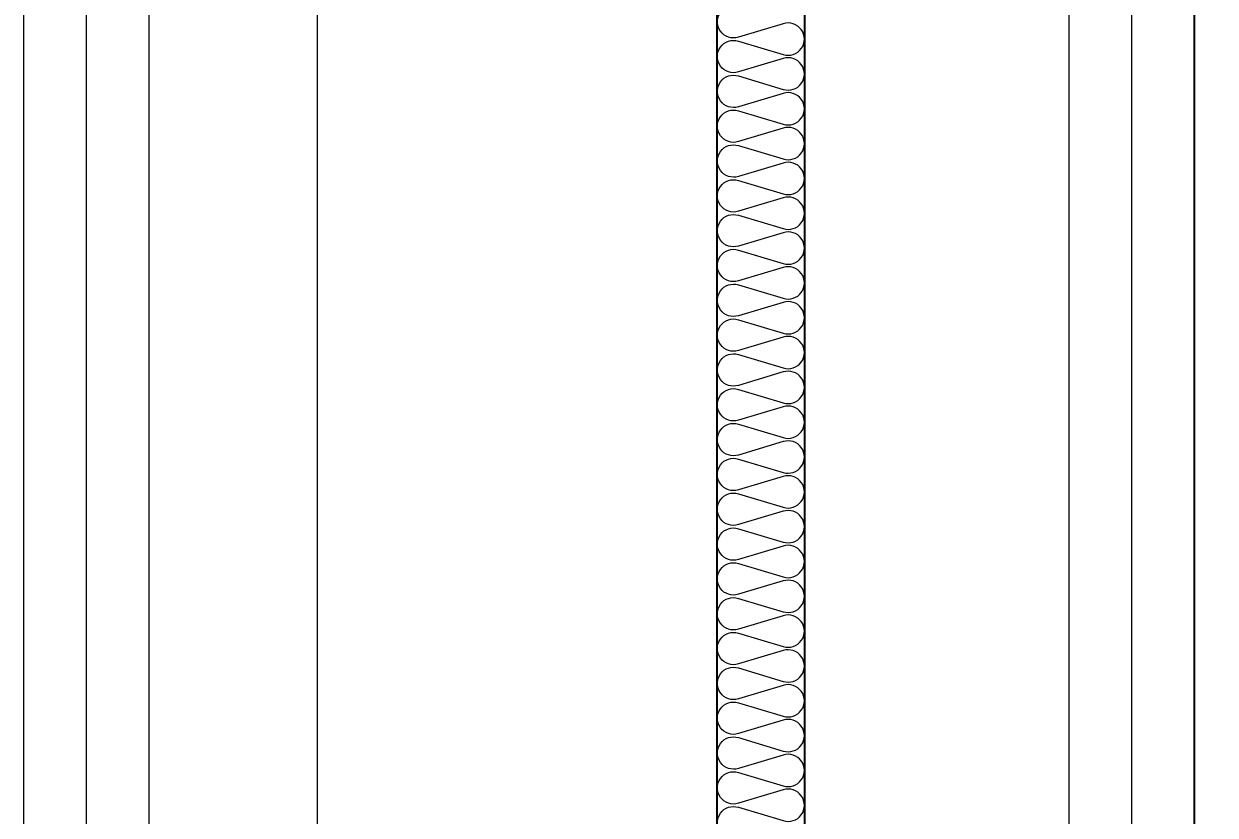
# Model space of a CAD drawing. Header units: millimetres. Extents: x 232323 to 272954, y -5343 to 8721.
# Drawn here: x 239183 to 240893, y 5978 to 7114 of the extents above; entities that cross this region are included whole.
import ezdxf

# ---------------------------------------------------------------- set-up
doc = ezdxf.new("R2010")
doc.units = ezdxf.units.MM
doc.header["$MEASUREMENT"] = 0
doc.layers.get('0').update_dxf_attribs({"linetype": 'CONTINUOUS'})
for name, color, linetype, lineweight in [('A-DIMS', 7, 'CONTINUOUS', 25), ('A-DWXM-DOOR', 4, 'CONTINUOUS', 25), ('A-ELEV-LIN3', 8, 'CONTINUOUS', 18), ('A-XXXX-INSL2', 8, 'CONTINUOUS', 18)]:
    doc.layers.add(name, color=color, linetype=linetype, lineweight=lineweight)
doc.layers.add('A-XXXX-NPLT', color=144, linetype='CONTINUOUS', lineweight=15, plot=False)
doc.styles.add('HY울릉도L', font='')
doc.styles.add('맑은고딕', font='malgun.ttf')
doc.styles.get('HY울릉도L').set_extended_font_data('HYwulM')
doc.dimstyles.new('CDIM', dxfattribs={"dimtxt": 3, "dimasz": 1.5, "dimexe": 2, "dimexo": 1, "dimgap": 1, "dimtad": 1, "dimdec": 0, "dimrnd": 0.5, "dimzin": 0, "dimdsep": 32, "dimlunit": 6, "dimtxsty": 'HY울릉도L', "dimblk1": '_CIDOT', "dimblk2": '_CIDOT', "dimsah": 1, "dimcen": 5.5, "dimclrd": 2, "dimclre": 2, "dimclrt": 7, "dimadec": 0, "dimazin": 0, "dimtfac": 1, "dimtdec": 0, "dimtix": 1, "dimtmove": 2, "dimatfit": 1, "dimldrblk": '_CIDOT', "dimfxl": 1, "dimtolj": 1, "dimtzin": 0, "dimlwd": -1, "dimarcsym": 0})

# ---------------------------------------------------------------- blocks, each defined once
blk = doc.blocks.new('방열도어-양개')
at = {"layer": 'A-DWXM-DOOR'}
for p, q in [((2, 77.9), (2, 3025.7)), ((127, 3025.7), (127, 77.9))]:
    blk.add_line(p, q, dxfattribs=at)
at = {"layer": 'A-XXXX-INSL2'}
blk.add_lwpolyline([(32.3, 1580.8, -1.37259), (32.3, 1625), (96.7, 1605.8, 1.37259), (96.7, 1650), (32.3, 1630.8, -1.37259), (32.3, 1675), (96.7, 1655.8, 1.37259), (96.7, 1700), (32.3, 1680.8, -1.37259), (32.3, 1725), (96.7, 1705.8, 1.37259), (96.7, 1750), (32.3, 1730.8, -1.37259), (32.3, 1775), (96.7, 1755.8, 1.37259), (96.7, 1800), (32.3, 1780.8, -1.37259), (32.3, 1825), (96.7, 1805.8, 1.37259), (96.7, 1850), (32.3, 1830.8, -1.37259), (32.3, 1875), (96.7, 1855.8, 1.37259), (96.7, 1900), (32.3, 1880.8, -1.37259), (32.3, 1925), (96.7, 1905.8, 1.37259), (96.7, 1950), (32.3, 1930.8, -1.37259), (32.3, 1975), (96.7, 1955.8, 1.37259), (96.7, 2000), (32.3, 1980.8, -1.37259), (32.3, 2025), (96.7, 2005.8, 1.37259), (96.7, 2050), (32.3, 2030.8, -1.37259), (32.3, 2075), (96.7, 2055.8, 1.37259), (96.7, 2100), (32.3, 2080.8, -1.37259), (32.3, 2125), (96.7, 2105.8, 1.37259), (96.7, 2150), (32.3, 2130.8, -1.37259), (32.3, 2175), (96.7, 2155.8, 1.37259), (96.7, 2200), (32.3, 2180.8, -1.37259), (32.3, 2225), (96.7, 2205.8, 1.37259), (96.7, 2250), (32.3, 2230.8, -1.37259), (32.3, 2275), (96.7, 2255.8, 1.37259), (96.7, 2300), (32.3, 2280.8, -1.37259), (32.3, 2325), (96.7, 2305.8, 1.37259), (96.7, 2350), (32.3, 2330.8, -1.37259), (32.3, 2375), (96.7, 2355.8, 1.37259), (96.7, 2400), (32.3, 2380.8, -1.37259), (32.3, 2425), (96.7, 2405.8, 1.37259), (96.7, 2450), (32.3, 2430.8, -1.37259), (32.3, 2475), (96.7, 2455.8, 1.37259), (96.7, 2500), (32.3, 2480.8, -1.37259), (32.3, 2525), (96.7, 2505.8, 1.37259), (96.7, 2550), (32.3, 2530.8, -1.37259), (32.3, 2575), (96.7, 2555.8, 1.37259), (96.7, 2600), (32.3, 2580.8, -1.37259), (32.3, 2625), (96.7, 2605.8, 1.37259), (96.7, 2650), (32.3, 2630.8, -1.37259), (32.3, 2675), (96.7, 2655.8, 1.37259), (96.7, 2700), (32.3, 2680.8, -1.37259), (32.3, 2725), (96.7, 2705.8, 1.37259), (96.7, 2750), (32.3, 2730.8, -1.37259), (32.3, 2775)], format="xyb", dxfattribs=at)
blk = doc.blocks.new('_CIDOT')
at = {"color": 0, "linetype": 'ByBlock'}
blk.add_line((2, 0), (-1, 0), dxfattribs=at)
at = {"color": 0, "linetype": 'ByBlock', "const_width": 0.5}
blk.add_lwpolyline([(-0.25, 0, 1), (0.25, 0, 1)], format="xyb", close=True, dxfattribs=at)
blk = doc.blocks.new('*D83')
at = {"layer": 'A-DIMS', "lineweight": -2, "transparency": 16777216}
for p, q in [((240698.3, 7364.5), (240893.3, 7364.5)), ((240698.3, 4364.5), (240893.3, 4364.5))]:
    blk.add_line(p, q, dxfattribs=at)
at = {"layer": 'A-DIMS', "transparency": 16777216}
blk.add_line((240863.3, 7342), (240863.3, 4387), dxfattribs=at)
at = {"layer": 'A-DIMS', "transparency": 16777216, "xscale": 22.5, "yscale": 22.5, "zscale": 22.5}
for p, rotation in [((240863.3, 7364.5), 90), ((240863.3, 4364.5), 270)]:
    blk.add_blockref('_CIDOT', p, dxfattribs=dict(at, rotation=rotation))
at = {"layer": 'A-DIMS', "color": 3, "transparency": 16777216, "insert": (240821.3, 5864.5), "char_height": 45, "attachment_point": 5, "rotation": 90, "style": '맑은고딕'}
blk.add_mtext('\\A1;3,000', dxfattribs=at)

msp = doc.modelspace()

# ---------------------------------------------------------------- linework, layer by layer
at = {"layer": 'A-ELEV-LIN3'}
msp.add_line((239604.3, 7364.5), (239604.3, 4364.5), dxfattribs=at)
at = {"layer": 'A-XXXX-NPLT'}
for points in [[(240863.3, 3834.5), (239183.3, 3834.5), (239183.3, 8494.5), (240863.3, 8494.5)], [(240773.3, 3924.5), (239273.3, 3924.5), (239273.3, 8404.5), (240773.3, 8404.5)], [(240683.3, 4014.5), (239363.3, 4014.5), (239363.3, 8314.5), (240683.3, 8314.5)]]:
    msp.add_lwpolyline(points, close=True, dxfattribs=at)

# ---------------------------------------------------------------- block references
msp.add_blockref('방열도어-양개', (240176.7, 4364.5))

# ---------------------------------------------------------------- dimensions: what is measured, and where the dimension line sits
at = {"layer": 'A-DIMS'}
dim = msp.add_linear_dim(base=(240863.3, 4364.5), p1=(240683.3, 7364.5), p2=(240683.3, 4364.5), angle=90, dimstyle='CDIM', override={"dimscale": 15, "dimtxsty": '맑은고딕', "dimclrd": 256, "dimclre": 256, "dimclrt": 3}, dxfattribs=at)
dim.commit()
dim.dimension.update_dxf_attribs({"geometry": '*D83', "text_midpoint": (240821.3, 5864.5)})

doc.saveas('drawing.dxf')
